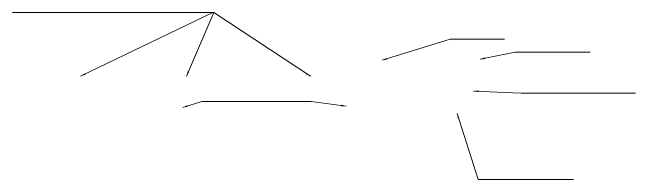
# Model space of a CAD drawing. Header units: metres. Extents: x 800066 to 1601495, y 9254195 to 18508415.
# Drawn here: x 800761.824 to 800764.957, y 9254214.712 to 9254215.55 of the extents above; entities that cross this region are included whole.
import ezdxf

# ---------------------------------------------------------------- set-up
doc = ezdxf.new("R2010")
doc.units = ezdxf.units.M
doc.header["$LTSCALE"] = 0.3
doc.header["$MEASUREMENT"] = 0
doc.layers.add('FIC-2ES_COTAS', color=7, linetype='Continuous', lineweight=5, true_color=0x6b006b)
doc.styles.add('COTAS Y DIRECTRIZ', font='ARIALN.TTF')
doc.dimstyles.new('FIC - CORTE', dxfattribs={"dimtxt": 2, "dimasz": 1, "dimexe": 1.5, "dimexo": 0.625, "dimgap": 0.9, "dimtad": 2, "dimtih": 1, "dimtoh": 1, "dimzin": 4, "dimdsep": 46, "dimtxsty": 'COTAS Y DIRECTRIZ', "dimblk": 'ARCHTICK', "dimcen": 0.9, "dimdle": 1.5, "dimclrd": 256, "dimclre": 256, "dimclrt": 7, "dimadec": 0, "dimazin": 0, "dimtfac": 1, "dimtix": 1, "dimtmove": 2, "dimatfit": 3, "dimfxl": 1, "dimlwd": 5, "dimarcsym": 0})

# ---------------------------------------------------------------- blocks, each defined once
blk = doc.blocks.new('_ArchTick')
at = {"color": 0, "linetype": 'ByBlock', "const_width": 0.15}
blk.add_lwpolyline([(-0.5, -0.5), (0.5, 0.5)], dxfattribs=at)

msp = doc.modelspace()

# ---------------------------------------------------------------- leaders
at = {"layer": 'FIC-2ES_COTAS'}
for points in [[(800762.1667, 9254215.2301, -6), (800762.8324, 9254215.5501, -6), (800761.8243, 9254215.5501, -6)], [(800762.6989, 9254215.2301, -6), (800762.8372, 9254215.5501, -6), (800762.6804, 9254215.5501, -6)], [(800763.322, 9254215.2301, -6), (800762.8372, 9254215.5501, -6), (800762.6879, 9254215.5501, -6)], [(800763.6822, 9254215.3103), (800764.0256, 9254215.4155), (800764.2985, 9254215.4155)], [(800764.1755, 9254215.3152), (800764.3513, 9254215.3513), (800764.7287, 9254215.3513)], [(800764.1422, 9254215.156), (800764.3817, 9254215.1449), (800764.9568, 9254215.1449)], [(800762.6809, 9254215.0736), (800762.7771, 9254215.1033), (800763.3258, 9254215.1033)], [(800763.502, 9254215.0802), (800763.3258, 9254215.1033), (800762.7771, 9254215.1033)], [(800764.0597, 9254215.0431), (800764.166, 9254214.7118), (800764.6445, 9254214.7118)]]:
    msp.add_leader(points, dimstyle='FIC - CORTE', override={"dimscale": 0.025, "dimtxt": 3, "dimclrt": 250}, dxfattribs=at)

doc.saveas('drawing.dxf')
